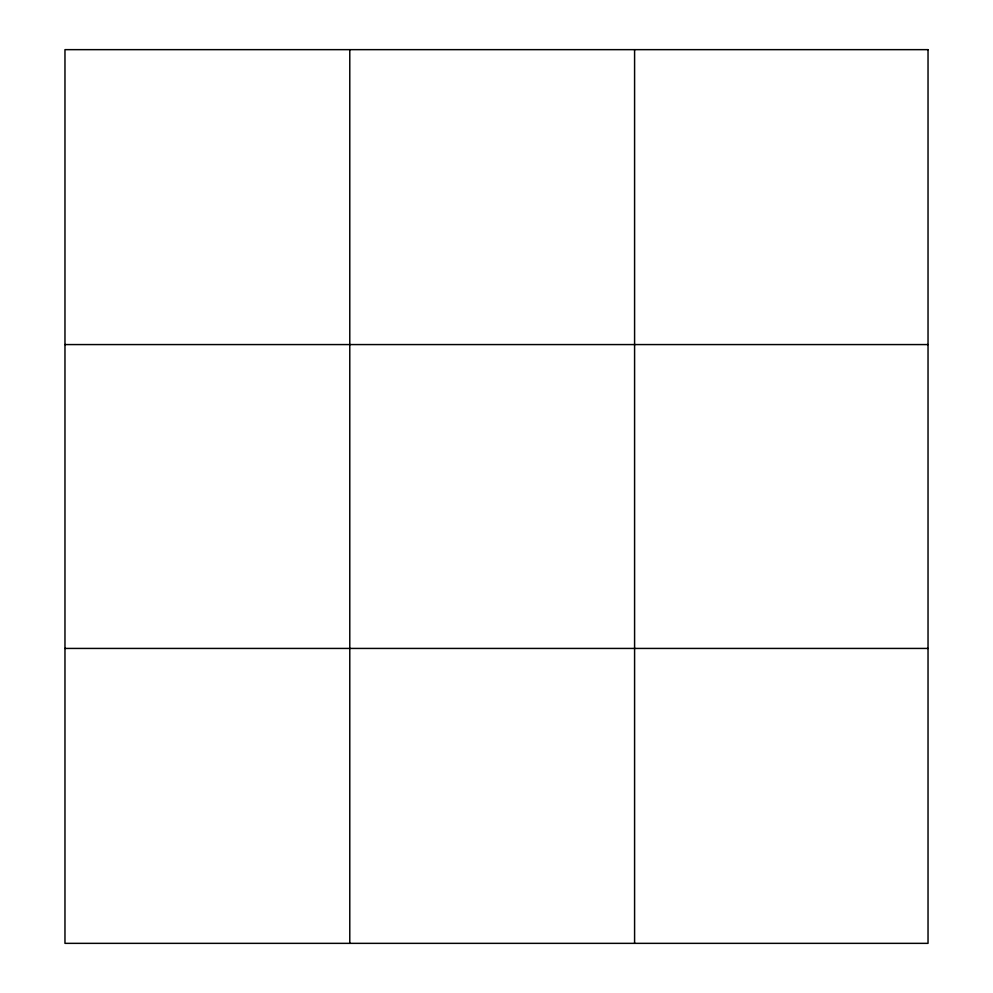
<?xml version="1.0" encoding="UTF-8"?>
<svg xmlns="http://www.w3.org/2000/svg" width="993" height="993" viewBox="0 0 993 993"><rect width="100%" height="100%" fill="white"/><g stroke="black" fill="none" stroke-linecap="round" stroke-linejoin="round"><path stroke-width="1.49" d="M349.784 49.65L349.784 943.35M634.589 49.65L634.589 943.35M64.967 344.571L928.033 344.571M64.967 648.429L928.033 648.429M928.033 49.65L928.033 943.35L64.967 943.35L64.967 49.65L928.033 49.65"/></g></svg>
